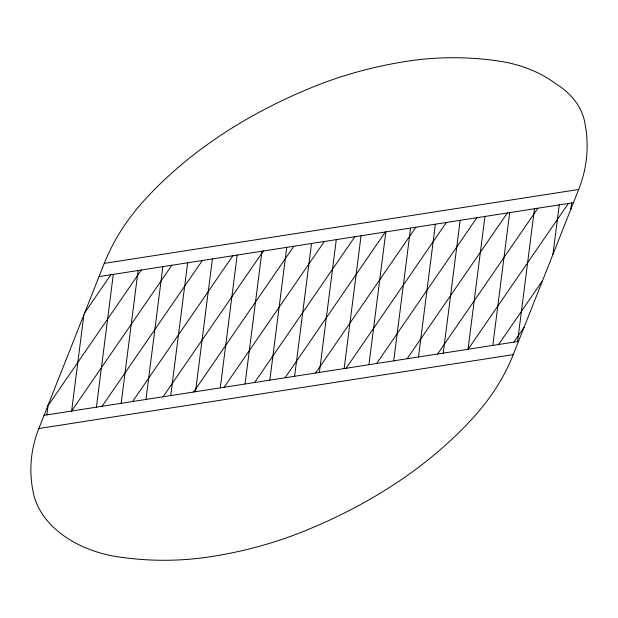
<?xml version="1.0" encoding="UTF-8"?>
<svg xmlns="http://www.w3.org/2000/svg" width="618" height="618" viewBox="0 0 618 618"><rect width="100%" height="100%" fill="white"/><g stroke="black" fill="none" stroke-linecap="round" stroke-linejoin="round"><path stroke-width="0.93" d="M46.86 414.887L48.104 405.13M71.634 411.024L83.878 314.832M96.408 407.169L113.31 274.377M121.182 403.307L138.092 270.514M145.956 399.444L162.866 266.659M170.73 395.59L187.64 262.797M195.504 391.727L212.414 258.934M220.278 387.865L237.188 255.072M245.06 384.002L261.962 251.217M269.834 380.147L286.737 247.354M294.608 376.285L311.511 243.492M319.382 372.422L336.285 239.629M344.156 368.56L361.059 235.775M368.931 364.705L385.833 231.912M393.705 360.842L410.607 228.05M418.479 356.98L435.381 224.187M443.253 353.117L460.155 220.332M468.027 349.263L484.937 216.47M492.801 345.4L509.711 212.607M517.575 341.538L534.485 208.745M552.955 254.4L559.259 204.89M570.847 209.247L571.642 202.959M38.826 428.537L104.264 263.392A343.175 242.241 3.1 0 1 144.04 200.603A518.448 365.956 3.1 0 1 315.898 85.84A343.175 242.241 3.1 0 1 406.907 61.282A219.12 154.67 3.1 0 1 499.159 61.12A103.909 73.349 3.1 0 1 555.474 83.515A83.43 58.888 3.1 0 1 584.358 120.433A232.669 164.233 3.1 0 1 578.68 189.463L513.249 354.608A343.175 242.241 3.1 0 1 473.465 417.397A518.448 365.956 3.1 0 1 301.607 532.16A343.175 242.241 3.1 0 1 210.599 556.718A219.12 154.67 3.1 0 1 118.347 556.88A103.909 73.349 3.1 0 1 33.48 493.55A219.12 154.67 3.1 0 1 38.826 428.537L513.249 354.608M84.705 312.762L110.831 274.763M47.679 406.204L141.337 270.012M71.588 411.032L171.835 265.261M102.094 406.281L202.341 260.502M132.592 401.53L232.839 255.752M163.098 396.779L263.345 251.001M193.596 392.021L293.851 246.242M224.102 387.27L324.35 241.491M254.608 382.519L354.856 236.74M285.107 377.76L385.354 231.982M315.613 373.009L415.86 227.231M346.111 368.258L446.366 222.48M376.617 363.5L476.864 217.729M407.123 358.749L507.37 212.971M437.621 353.998L537.876 208.22M468.127 349.247L568.375 203.469M498.633 344.489L542.581 280.58M513.882 342.117L524.064 327.301M104.264 263.392L578.68 189.463M99.027 276.601L573.45 202.673M44.063 415.327L518.479 341.399"/></g></svg>
